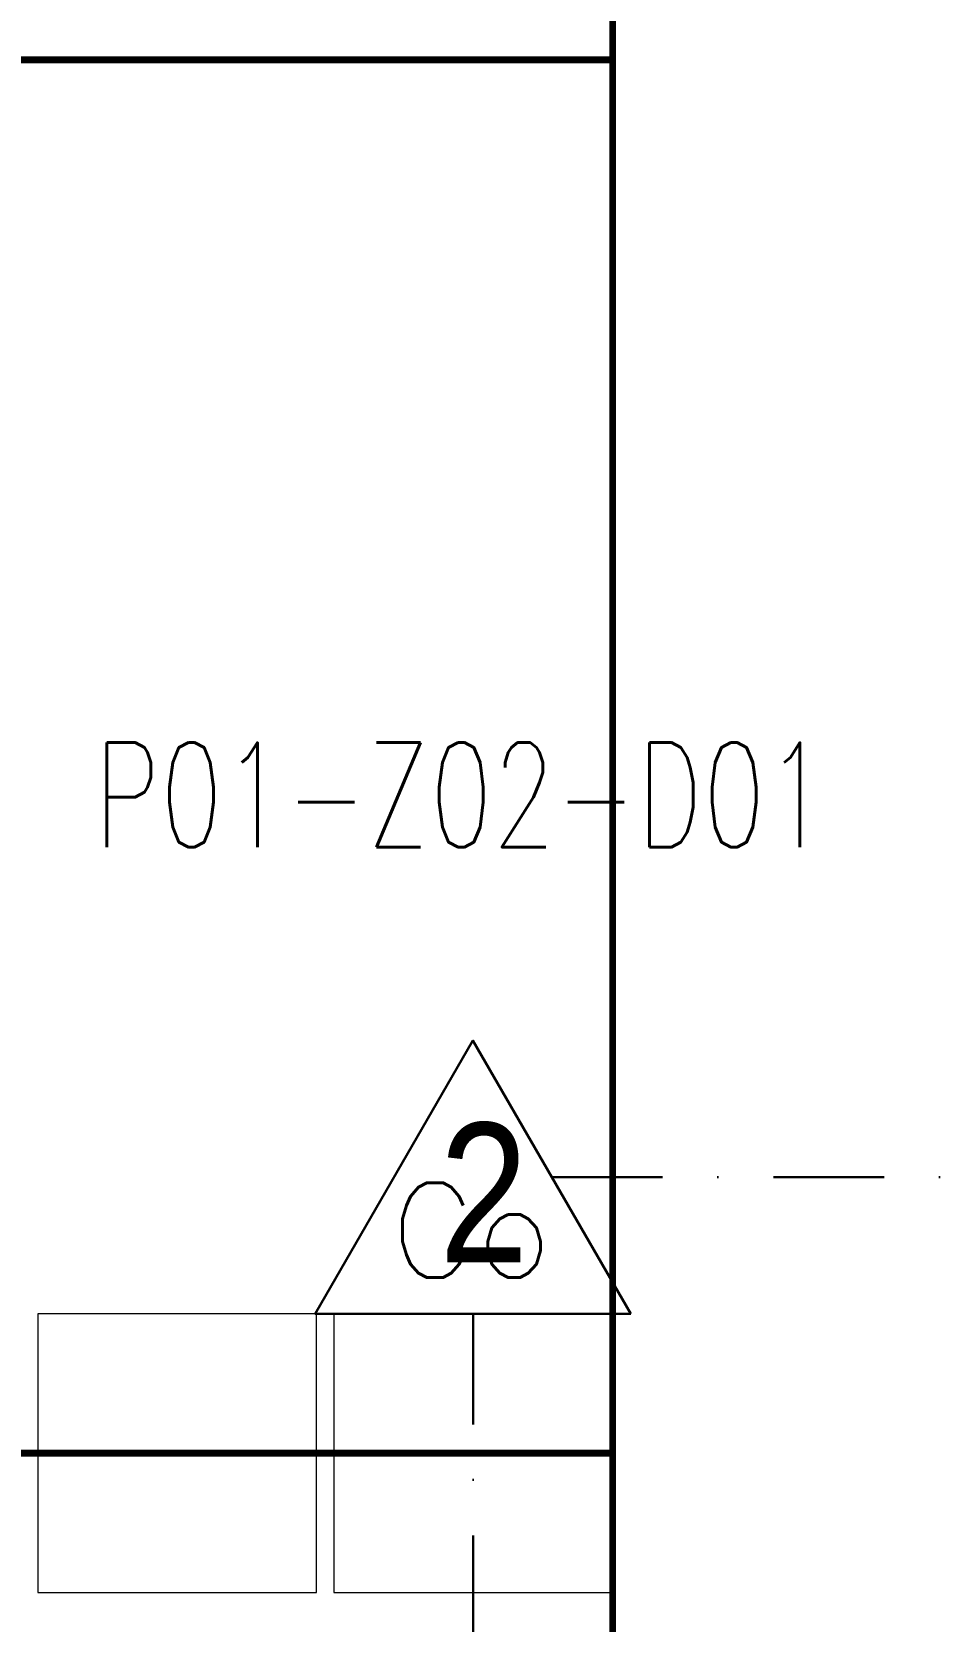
# Model space of a CAD drawing. Header units: metres. Extents: x -19121 to 152404, y -12107 to 29421.
# Drawn here: x 5273.3 to 5533.7, y 3191.8 to 3648 of the extents above; entities that cross this region are included whole.
import ezdxf
from ezdxf.enums import TextEntityAlignment as Align

# ---------------------------------------------------------------- set-up
doc = ezdxf.new("R2010")
doc.units = ezdxf.units.M
doc.header["$LTSCALE"] = 50
doc.header["$MEASUREMENT"] = 0
doc.linetypes.add('DASHDOT', pattern=[25.4, 12.7, -6.35, 0, -6.35])
doc.linetypes.add('HIDDEN', pattern=[0.375, 0.25, -0.125])
doc.layers.get('0').update_dxf_attribs({"color": 9, "lineweight": 5})
for name, color, linetype, lineweight in [('01', 9, 'Continuous', 5), ('06D', 9, 'Continuous', 5), ('21', 9, 'Continuous', 5), ('E-DEDEKTÖR NUMARALARI', 20, 'Continuous', 30), ('E-KABLO', 7, 'Continuous', 30), ('E-KARBONMONOKSİT DEDEKTÖRÜ', 7, 'Continuous', 30)]:
    doc.layers.add(name, color=color, linetype=linetype, lineweight=lineweight)
doc.styles.add('E-YAZI', font='txttw.shx', dxfattribs={"height": 200})
doc.styles.add('MuuM_TEXT-STANDART', font='ARIALN.TTF')

# ---------------------------------------------------------------- blocks, each defined once
blk = doc.blocks.new('100_KARBONMONOKSİT DEDEKTÖRÜ 085')
at = {"layer": 'E-KARBONMONOKSİT DEDEKTÖRÜ', "color": 4}
blk.add_lwpolyline([(2.264, 0), (0, 3.922), (-2.264, 0)], close=True, dxfattribs=at)
at = {"layer": 'E-KARBONMONOKSİT DEDEKTÖRÜ', "color": 3, "style": 'E-YAZI'}
blk.add_text('Co', height=1.36, dxfattribs=at).set_placement((-0.022, 1.201), align=Align.MIDDLE)
blk = doc.blocks.new('p-kolon_80x80')
blk.add_lwpolyline([(-40, -40), (40, -40), (40, 40), (-40, 40)], close=True)
blk = doc.blocks.new('2.bod.sitatik')
at = {"layer": '01'}
for p in [(5315, -5390), (5400, -5390)]:
    blk.add_blockref('p-kolon_80x80', p, dxfattribs=at)
blk = doc.blocks.new('p-işyeri')
at = {"color": 0, "const_width": 2}
blk.add_lwpolyline([(200, 0), (200, 700), (-200, 700), (-200, 0)], close=True, dxfattribs=at)
blk = doc.blocks.new('2.bod.Mimari')
at = {"layer": '06D', "color": 89, "linetype": 'HIDDEN', "true_color": 0x2e4d23, "rotation": 90}
for p in [(5440, -4790), (5440, -5190), (5440, -5590)]:
    blk.add_blockref('p-işyeri', p, dxfattribs=at)
at = {"layer": '21', "style": 'MuuM_TEXT-STANDART'}
blk.add_text('2', height=40, dxfattribs=at).set_placement((5415.75, -5347.22), align=Align.BOTTOM_RIGHT)

msp = doc.modelspace()

# ---------------------------------------------------------------- linework, layer by layer
at = {"layer": 'E-KABLO', "color": 3, "linetype": 'DASHDOT', "ltscale": 0.05}
for p, q in [((5422.57, 3319.22), (5713.7, 3319.22)), ((5400, 3280), (5400, 1742.64))]:
    msp.add_line(p, q, dxfattribs=at)

# ---------------------------------------------------------------- block references
for name in ['2.bod.sitatik', '2.bod.Mimari']:
    msp.add_blockref(name, (0, 8630))
at = {"layer": 'E-KARBONMONOKSİT DEDEKTÖRÜ', "color": 4, "xscale": 20, "yscale": 20, "zscale": 20}
msp.add_blockref('100_KARBONMONOKSİT DEDEKTÖRÜ 085', (5399.92, 3280), dxfattribs=at)

# ---------------------------------------------------------------- texts
at = {"layer": 'E-DEDEKTÖR NUMARALARI', "style": 'E-YAZI', "width": 0.7}
msp.add_text('P01-Z02-D01', height=30, dxfattribs=at).set_placement((5291.24, 3414))

doc.saveas('drawing.dxf')
